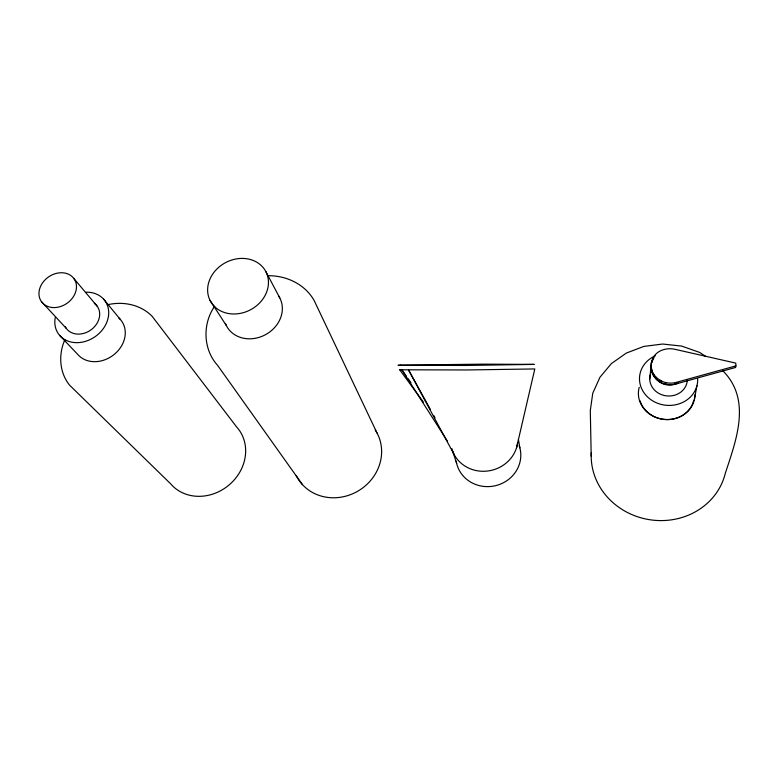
<?xml version="1.0" encoding="UTF-8"?>
<svg xmlns="http://www.w3.org/2000/svg" width="779" height="779" viewBox="0 0 779 779"><rect width="100%" height="100%" fill="white"/><g stroke="black" fill="none" stroke-linecap="round" stroke-linejoin="round"><path stroke-width="1.17" d="M649.754 379.139L651.01 365.945C651.341 374.086 658.012 380.727 665.704 382.567A19.271 17.196 5 0 0 675.724 382.518L735.912 365.887L735.765 363.111L674.721 349.255A19.514 17.411 5 0 0 664.76 349.343C640.747 355 651.692 391.389 675.49 384.076L735.512 367.493L735.912 365.887M651.517 361.836C648.693 371.671 655.538 382.099 665.5 384.115A19.212 17.148 5 0 0 678.324 383.151M651.955 360.589L651.809 362.186L653.104 357.97M651.556 371.641L651.711 370.064M652.062 372.888L652.208 371.32M653.795 358.272L653.961 356.655M653.338 375.517L653.493 373.949M654.253 376.822L654.409 375.254M656.132 378.954L656.298 377.396M657.34 380.064L657.515 378.506M659.91 381.788L660.086 380.24M661.157 382.528L661.342 380.98M665.5 384.115L665.704 382.567M675.49 384.076L675.724 382.518M694.196 400.367L696.942 385.722M516.555 447.682L534.803 368.944L466.621 369.967L399.695 369.782L423.387 402.071M64.881 339.761C58.308 354.426 59.282 372.411 69.574 385.157L170.737 483.915A43.556 38.405 -38.7 0 0 229.464 484.626A43.556 38.405 -38.7 0 0 236.631 426.96L152.226 316.401C140.717 304.56 123.082 301.035 107.336 304.803M651.4 363.102L653.211 358.983M214.673 306.215C202.384 323.772 202.978 349.274 217.594 365.351L302.437 484.616M399.695 369.782L401.964 369.616M268.278 275.717C286.584 275.562 304.988 284.267 314.161 300.538L377.046 433.046M705.647 356.354L699.708 352.459L681.664 346.08L662.617 344.036L643.795 346.421L626.365 353.062L611.437 363.54L599.986 377.202L592.761 393.22L590.297 410.562L591.203 456.173M59.603 335.359L77.851 354.533A27.577 22.864 -35.5 0 0 115.448 353.354A27.577 22.864 -35.5 0 0 118.574 317.744M41.375 301.541L66.166 328.241M722.63 370.551C751.852 399.685 736.311 439.716 725.298 473.311A68.026 62.544 10.1 0 1 649.832 519.739A68.026 62.544 10.1 0 1 591.3 452.706M73.937 278.6L97.19 306.205M103.646 299.175L120.287 319.409M406.122 375.868L401.945 369.918L447.526 441.294M408.206 378.837L410.991 382.791M209.989 300.295L226.299 325.495M430.3 409.248L408.576 370.025L454.43 455.082M433.825 415.606L434.994 417.729M265.843 271.589A31.403 26.671 -28.1 0 1 234.849 313.976A31.403 26.671 -28.1 0 1 213.446 273.03A31.403 26.671 -28.1 0 1 265.843 271.589L279.778 297.909M451.81 448.558L456.65 463.408M518.415 439.56L519.875 447.857M735.405 365.643L735.512 367.493M278.639 295.971A30.089 25.873 -28.3 0 1 264.86 335.019A30.089 25.873 -28.3 0 1 225.404 323.421M375.186 429.93A45.669 41.862 -31 0 1 357.765 491.198A45.669 41.862 -31 0 1 296.244 475.55M94.298 303.313A19.027 15.609 -35.2 0 1 91.786 329.264A19.027 15.609 -35.2 0 1 65.124 326.479M86.255 292.193A28.541 23.419 -35.2 0 1 108.32 317.082A28.541 23.419 -35.2 0 1 77.043 342.663A28.541 23.419 -35.2 0 1 55.251 317.559M697.672 378.915A29.125 26.106 5.6 0 1 673.864 405.09A29.125 26.106 5.6 0 1 641.049 387.202A29.125 26.106 5.6 0 1 655.285 355.799M694.926 394.826A28.307 25.503 6.3 0 1 663.104 419.287A28.307 25.503 6.3 0 1 639.218 387.309M693.583 400.805A27.664 24.928 6.3 0 1 667.36 419.569A27.664 24.928 6.3 0 1 640.104 400.912M687.282 380.064A18.793 16.846 5.6 0 1 665.967 395.8A18.793 16.846 5.6 0 1 650.29 374.787M517.616 442.998A33.74 31.481 -12.7 0 1 487.547 471.032A33.74 31.481 -12.7 0 1 452.453 450.788M519.204 445.676A32.552 30.566 -12.2 0 1 495.765 485.619A32.552 30.566 -12.2 0 1 456.212 461.178M400.299 365.147L398.011 365.312L465.491 365.458L534.248 364.397L483.214 364.153L400.299 365.147M52.923 307.559A19.923 16.096 -34.7 0 0 75.826 282.368A19.923 16.096 -34.7 0 0 44.403 280.557A19.923 16.096 -34.7 0 0 52.923 307.559"/></g></svg>
